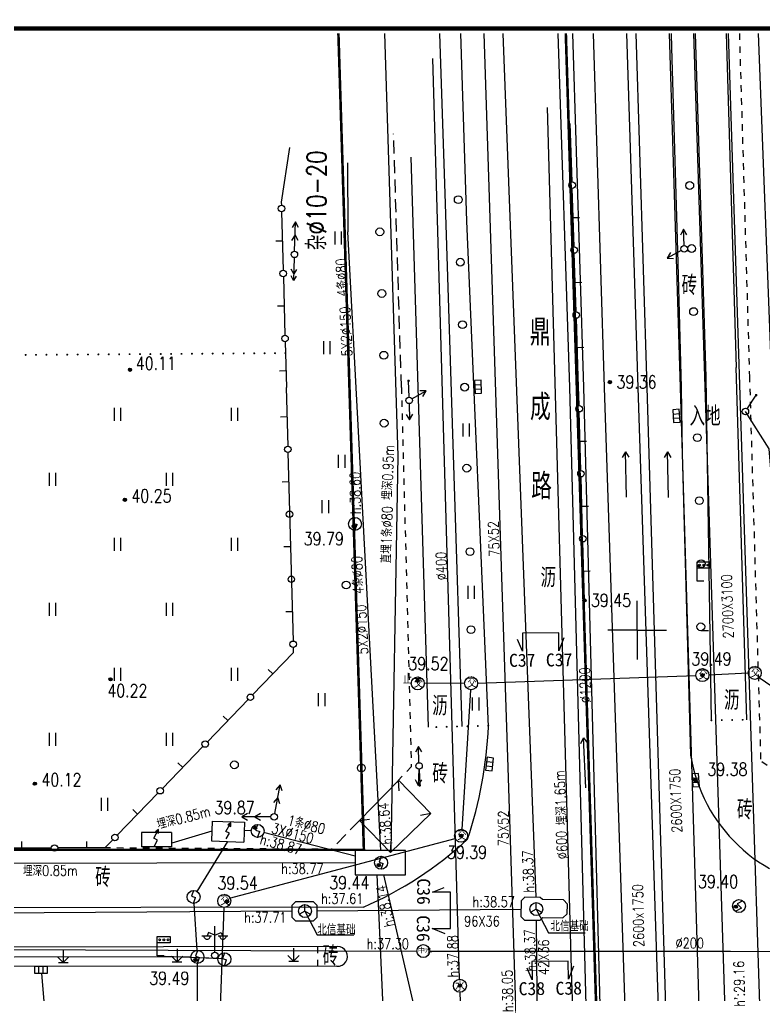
# Model space of a CAD drawing. Header units: inches. Extents: x 505347 to 508499, y 312634 to 313316.
# Drawn here: x 506091.3 to 506148.7, y 312733.1 to 312808.1 of the extents above; entities that cross this region are included whole.
import ezdxf
from ezdxf.enums import TextEntityAlignment as Align
from ezdxf.lldxf.tags import DXFTag

# ---------------------------------------------------------------- set-up
doc = ezdxf.new("R2010")
doc.units = ezdxf.units.IN
doc.header["$LTSCALE"] = 0.5
doc.header["$MEASUREMENT"] = 0
for name, pattern in [('$RECOVER_090104195024-5', [0]), ('ACAD_ISO05W100', [33, 24, -3, 0, -3, 0, -3]), ('B1', [3, 2, -1]), ('XX11', [2, 1, -1]), ('XX21', [3, 2, -1])]:
    doc.linetypes.add(name, pattern=pattern)
for name, color, linetype in [('4_RDCAD', 7, 'Continuous'), ('BJ0', 7, 'Continuous'), ('BJ02', 7, 'Continuous'), ('BJ03', 7, 'Continuous'), ('BJ04', 7, 'Continuous'), ('BJ05', 7, 'Continuous'), ('BJ08', 7, 'Continuous'), ('BJ09', 7, 'Continuous'), ('BJ10', 7, 'Continuous'), ('PAPERFRAME', 7, 'Continuous'), ('上水井', 4, 'Continuous'), ('上水注记', 4, 'Continuous'), ('上水管线', 4, 'Continuous'), ('上水高程表', 4, 'Continuous'), ('中水井', 151, 'Continuous'), ('中水注记', 151, 'Continuous'), ('中水管线', 151, 'Continuous'), ('中水高程表', 151, 'Continuous'), ('公安交通井', 163, 'Continuous'), ('公安交通管线', 163, 'Continuous'), ('污水注记', 247, 'Continuous'), ('污水管线', 247, 'Continuous'), ('照明井', 193, 'Continuous'), ('照明管线', 193, 'Continuous'), ('燃气管线', 6, 'Continuous'), ('电信井权属', 7, 'Continuous'), ('电信井（北信基础）', 3, 'Continuous'), ('电信断面图及编号', 3, 'Continuous'), ('电信注记', 3, 'Continuous'), ('电信管线', 3, 'Continuous'), ('电信高程表', 3, 'Continuous'), ('电力井', 1, 'Continuous'), ('电力注记', 1, 'Continuous'), ('电力管线', 1, 'Continuous'), ('电力高程表', 1, 'Continuous'), ('道路红线', 1, 'Continuous'), ('雨水注记', 34, 'Continuous'), ('雨水管线', 34, 'Continuous'), ('雨蓖子', 34, 'Continuous')]:
    doc.layers.add(name, color=color, linetype=linetype)
doc.styles.add('HZ', font='simplex.shx', dxfattribs={"bigfont": 'hztxt'})
doc.styles.get("Standard").update_dxf_attribs({"font": 'txt.shx', "bigfont": 'hztxt.shx'})
doc.styles.add('STYLE1', font='')
doc.styles.add('标题文字', font='', dxfattribs={"width": 0.68})
doc.styles.add('粗等线', font='simhei.ttf')
doc.styles.add('细等线', font='txt.shx', dxfattribs={"bigfont": 'ht.shx'})
doc.styles.get('STYLE1').set_extended_font_data('SimSun')
doc.styles.get('标题文字').set_extended_font_data('SimSun')
tags = doc.linetypes.add('DL', pattern='A,15,-4.925,[130,ltypeshp.shx,S=0.5,R=330,X=-0.15,Y=0.433],0,[130,ltypeshp.shx,S=0.4,R=90,X=0,Y=0],-0.15,[130,ltypeshp.shx,S=0.5,R=150,X=0,Y=-0.433],-4.925,15', length=40).pattern_tags.tags
tags[32:33] = [DXFTag(74, 4), DXFTag(75, 0), DXFTag(340, '0'), DXFTag(46, 1.0), DXFTag(50, 0.0), DXFTag(44, 0.0), DXFTag(45, 0.0)]
tags[30:31] = [DXFTag(74, 4), DXFTag(75, 0), DXFTag(340, '0'), DXFTag(46, 1.0), DXFTag(50, 0.0), DXFTag(44, 0.0), DXFTag(45, 0.0)]
tags[4:5] = [DXFTag(74, 4), DXFTag(75, 0), DXFTag(340, '0'), DXFTag(46, 1.0), DXFTag(50, 0.0), DXFTag(44, 0.0), DXFTag(45, 0.0)]
tags = doc.linetypes.add('DX', pattern='A,15,-5,[130,ltypeshp.shx,S=1,R=330,X=0,Y=0],-5,15', length=40).pattern_tags.tags
tags[16:17] = [DXFTag(74, 4), DXFTag(75, 0), DXFTag(340, '0'), DXFTag(46, 1.0), DXFTag(50, 0.0), DXFTag(44, 0.0), DXFTag(45, 0.0)]
tags[14:15] = [DXFTag(74, 4), DXFTag(75, 0), DXFTag(340, '0'), DXFTag(46, 1.0), DXFTag(50, 0.0), DXFTag(44, 0.0), DXFTag(45, 0.0)]
tags[4:5] = [DXFTag(74, 4), DXFTag(75, 0), DXFTag(340, '0'), DXFTag(46, 1.0), DXFTag(50, 0.0), DXFTag(44, 0.0), DXFTag(45, 0.0)]
tags = doc.linetypes.add('SS', pattern='A,15,-1.9,[130,ltypeshp.shx,S=1,R=330,X=0,Y=0],-1.2,[130,ltypeshp.shx,S=1,R=330,X=0,Y=0],-1.9,15', length=35).pattern_tags.tags
tags[24:25] = [DXFTag(74, 4), DXFTag(75, 0), DXFTag(340, '0'), DXFTag(46, 1.0), DXFTag(50, 0.0), DXFTag(44, 0.0), DXFTag(45, 0.0)]
tags[22:23] = [DXFTag(74, 4), DXFTag(75, 0), DXFTag(340, '0'), DXFTag(46, 1.0), DXFTag(50, 0.0), DXFTag(44, 0.0), DXFTag(45, 0.0)]
tags[4:5] = [DXFTag(74, 4), DXFTag(75, 0), DXFTag(340, '0'), DXFTag(46, 1.0), DXFTag(50, 0.0), DXFTag(44, 0.0), DXFTag(45, 0.0)]
tags = doc.linetypes.add('TRQZ', pattern='A,15,[130,ltypeshp.shx,S=0.6,R=0,X=0,Y=0],-2.5,[133,ltypeshp.shx,S=0.05,R=0,X=0,Y=0],-2.5,[130,ltypeshp.shx,S=0.6,R=0,X=0,Y=0],15', length=35).pattern_tags.tags
tags[28:29] = [DXFTag(74, 4), DXFTag(75, 0), DXFTag(340, '0'), DXFTag(46, 1.0), DXFTag(50, 0.0), DXFTag(44, 0.0), DXFTag(45, 0.0)]

# ---------------------------------------------------------------- blocks, each defined once
blk = doc.blocks.new('B5461')
for q in [(-0.866025, -0.5), (0, 1), (0.866025, -0.5)]:
    blk.add_line((0, 0), q)
blk.add_circle((0, 0), 1)
blk = doc.blocks.new('B547')
at = {"linetype": 'Continuous'}
for p, q in [((0, 1), (-0.31427, 0.111111)), ((-0.31427, 0.111111), (0.31427, -0.111111)), ((0, -1), (0.31427, -0.111111))]:
    blk.add_line(p, q, dxfattribs=at)
blk.add_circle((0, 0), 1)
blk = doc.blocks.new('B552')
for p, q in [((0.984668, 0.518566), (-1.015332, 0.518566)), ((-1.015332, 0.518566), (-1.015332, -0.481434)), ((0.984668, -0.481434), (0.984668, 0.518566)), ((-1.015332, -0.481434), (0.984668, -0.481434))]:
    blk.add_line(p, q)
at = {"linetype": 'Continuous'}
for p, q in [((-0.348666, -0.481434), (-0.348666, 0.518566)), ((0.318001, -0.481434), (0.318001, 0.518566))]:
    blk.add_line(p, q, dxfattribs=at)
blk = doc.blocks.new('B941')
for p, q in [((-0.5, 0), (-0.5, 2)), ((0.5, 0), (0.5, 2))]:
    blk.add_line(p, q)
blk = doc.blocks.new('BC028')
for p, q in [((-0.99, 3.5), (-1.19, 3)), ((0, 3.1), (-0.99, 3.5)), ((0, 0.5), (0, 4.5)), ((0, 3.1), (1, 3.5)), ((1, 3.5), (1.2, 3)), ((-1.98, 3), (-0.49, 3)), ((0.5, 3), (2, 3))]:
    blk.add_line(p, q)
blk.add_circle((0, 0), 0.5)
for centre in [(-1.19, 3), (1.25, 3)]:
    blk.add_arc(centre, 0.5, 179, 0)
blk = doc.blocks.new('B8211')
blk.add_hatch(color=256).paths.add_polyline_path([(0.25, 0, 1), (-0.25, 0, 1)])
blk.add_circle((0, 0), 0.25)
blk = doc.blocks.new('B8003')
at = {"color": 0}
for p, q in [((0, 3), (2, 3)), ((0, 0), (0, 3)), ((2, 2), (0, 2)), ((2, 3), (2, 2)), ((1, 0), (0, 0))]:
    blk.add_line(p, q, dxfattribs=at)
for centre in [(0.36, 2.49), (1.02, 2.49), (1.65, 2.49)]:
    blk.add_circle(centre, 0.135)
blk = doc.blocks.new('gc121')
for p, q in [((-0.5, -1), (-0.5, 1)), ((0.5, -1), (0.5, 1))]:
    blk.add_line(p, q)
blk = doc.blocks.new('JT')
at = {"layer": '公安交通井'}
blk.add_circle((0, 0), 0.5, dxfattribs=at)
at = {"layer": '公安交通井', "width": 0.8}
blk.add_text('交', height=0.8, dxfattribs=at).set_placement((-0.304, -0.335, -50.185))
blk = doc.blocks.new('B549')
blk.add_circle((0, 0), 1)
blk = doc.blocks.new('B5502')
blk.add_circle((0, 0), 1)
at = {"style": '细等线'}
blk.add_text('水', height=1.5, dxfattribs=at).set_placement((-0.74, -0.79))
blk = doc.blocks.new('519')
for p, q in [((0.58, 0.82), (-0.28, 0.32)), ((-0.28, 0.32), (0.36, -0.34)), ((0.84, 0.47), (0.84, 0.47)), ((0.36, -0.34), (-0.58, -0.82))]:
    blk.add_line(p, q)
blk.add_circle((0, 0), 1)
blk = doc.blocks.new('111111')
at = {"const_width": 0.35}
blk.add_lwpolyline([(518343.576, 303648.561), (518748.576, 303648.561), (518748.576, 303505.111), (518343.576, 303505.111)], close=True, dxfattribs=at)
blk = doc.blocks.new('RDCADTITLE')
at = {"color": 0, "ltscale": 10}
blk.add_lwpolyline([(-180, 30, 0, 0, 0), (0, 30, 0.5, 180, 0)], format="xyseb", dxfattribs=at)
at = {"style": 'STYLE1', "width": 0.75}
for tag, p in [('A1', (-145, 26.25)), ('B1', (-100, 26.25)), ('A3', (-145, 18.75)), ('B2', (-100, 18.75)), ('A4', (-145, 11.25)), ('B3', (-100, 11.25)), ('A4', (-145, 3.75)), ('B4', (-100, 3.75))]:
    blk.add_attdef(tag, text='', height=2.8, dxfattribs=at).set_placement(p, align=Align.MIDDLE_CENTER)
at = {"layer": '4_RDCAD', "style": '标题文字', "width": 0.65}
for tag, height, p in [('C2', 3.4, (-45, 17.95)), ('C3', 3.4, (-45, 11.75)), ('ZTSJ4-09-系统立项编码-流水号+设计阶段-专业代码-图号', 2.8, (-37.62, 3.75))]:
    blk.add_attdef(tag, text='', height=height, dxfattribs=at).set_placement(p, align=Align.MIDDLE_CENTER)

msp = doc.modelspace()

# ---------------------------------------------------------------- hatches: boundary and pattern name
at = {"layer": 'BJ05', "linetype": 'DL'}
h = msp.add_hatch(color=256, dxfattribs=at)
h.paths.add_polyline_path([(506107.341, 312746.186), (506107.452, 312746.125), (506107.58, 312746.347)])
h.paths.add_polyline_path([(506107.452, 312746.125), (506107.569, 312746.062), (506107.58, 312746.347)])
for points in [[(506107.58, 312746.347), (506107.452, 312746.125), (506107.569, 312746.062)], [(506101.993, 312745.836), (506101.877, 312745.607), (506101.997, 312745.551)]]:
    msp.add_hatch(color=256, dxfattribs=at).paths.add_polyline_path(points)
h = msp.add_hatch(color=256, dxfattribs=at)
h.paths.add_polyline_path([(506101.763, 312745.662), (506101.877, 312745.607), (506101.993, 312745.836)])
h.paths.add_polyline_path([(506101.877, 312745.607), (506101.997, 312745.551), (506101.993, 312745.836)])

# ---------------------------------------------------------------- linework, layer by layer
at = {"color": 1, "const_width": 0.2, "elevation": 82.3}
msp.add_lwpolyline([(505870.783, 312744.265), (506117.818, 312744.265), (506115.855, 312807.079)], dxfattribs=at)
at = {"layer": 'BJ0'}
for q in [(506138.861, 312763.409, 82.3), (506136.611, 312761.159, 82.3), (506138.861, 312758.909, 82.3), (506141.111, 312761.159, 82.3)]:
    msp.add_line((506138.861, 312761.159, 82.3), q, dxfattribs=at)
at = {"layer": 'BJ02', "linetype": 'Continuous', "elevation": 82.3}
for points in [[(506133.843, 312795.655), (506133.7, 312800.152)], [(506112.095, 312798.302), (506111.459, 312794.085), (506111.465, 312793.85)], [(506134.003, 312790.657), (506133.859, 312795.155)], [(506111.479, 312793.35), (506111.601, 312788.852)], [(506133.931, 312792.906), (506134.431, 312792.922)], [(506111.54, 312791.101), (506111.04, 312791.088)], [(506134.162, 312785.66), (506134.019, 312790.157)], [(506111.615, 312788.352), (506111.737, 312783.854)], [(506134.091, 312787.909), (506134.59, 312787.925)], [(506111.676, 312786.103), (506111.176, 312786.089)], [(506134.322, 312780.662), (506134.178, 312785.16)], [(506111.751, 312783.354), (506111.847, 312779.824)], [(506134.25, 312782.911), (506134.75, 312782.927)], [(506111.812, 312781.105), (506111.312, 312781.091)], [(506134.383, 312778.448), (506134.322, 312780.662)], [(506111.831, 312779.824), (506111.953, 312775.326)], [(506134.523, 312773.45), (506134.397, 312777.949)], [(506111.892, 312777.575), (506111.392, 312777.561)], [(506134.46, 312775.7), (506134.96, 312775.713)], [(506111.967, 312774.826), (506112.36, 312760.331)], [(506112.028, 312772.577), (506111.528, 312772.563)], [(506134.662, 312768.452), (506134.536, 312772.951)], [(506134.599, 312770.701), (506135.099, 312770.715)], [(506112.163, 312767.579), (506111.663, 312767.565)], [(506134.801, 312763.454), (506134.676, 312767.953)], [(506134.738, 312765.703), (506135.238, 312765.717)], [(506112.299, 312762.58), (506111.799, 312762.567)], [(506112.373, 312759.831), (506112.384, 312759.42)]]:
    msp.add_lwpolyline(points, dxfattribs=at)
at = {"layer": 'BJ02'}
for points, elevation in [([(506112.378, 312759.416), (506109.25, 312756.181)], 82.3), ([(506110.814, 312757.799), (506110.454, 312758.146)], 82.3), ([(506108.903, 312755.821), (506105.775, 312752.586)], 82.3), ([(506107.339, 312754.204), (506106.979, 312754.551)], 82.3), ([(506105.428, 312752.226), (506102.3, 312748.991)], 82.3), ([(506103.864, 312750.609), (506103.504, 312750.956)], 82.3), ([(506120.493, 312749.594), (506117.469, 312746.53)], 181.868), ([(506120.464, 312749.609), (506120.511, 312748.811)], 82.3), ([(506122.962, 312747.05), (506120.471, 312749.617)], 181.868), ([(506101.953, 312748.631), (506098.825, 312745.396)], 82.3), ([(506100.389, 312747.013), (506100.029, 312747.361)], 82.3), ([(506122.962, 312747.05), (506119.874, 312744.053)], 181.789), ([(506122.962, 312747.05), (506122.175, 312746.903)], 181.789), ([(506117.469, 312746.53), (506118.262, 312746.635)], 181.789), ([(506119.874, 312744.053), (506117.469, 312746.53)], 181.789), ([(506091.492, 312744.402), (506091.491, 312744.902)], 82.3), ([(506098.478, 312745.036), (506097.875, 312744.413), (506094.242, 312744.407)], 82.3), ([(506096.492, 312744.411), (506096.491, 312744.911)], 82.3), ([(506119.874, 312744.053), (506119.923, 312744.851)], 181.789), ([(506093.742, 312744.406), (506089.242, 312744.398)], 82.3)]:
    msp.add_lwpolyline(points, dxfattribs=dict(at, elevation=elevation))
at = {"layer": 'BJ02', "linetype": 'Continuous'}
for centre in [(506133.851, 312795.405, 82.3), (506111.472, 312793.6, 82.3), (506134.011, 312790.407, 82.3), (506111.608, 312788.602, 82.3), (506134.17, 312785.41, 82.3), (506111.744, 312783.604, 82.3), (506134.39, 312778.199, 82.3), (506111.96, 312775.076, 82.3), (506134.53, 312773.2, 82.3), (506112.095, 312770.078, 82.3), (506134.669, 312768.202, 82.3), (506112.231, 312765.079, 82.3), (506112.366, 312760.081, 82.3)]:
    msp.add_circle(centre, 0.25, dxfattribs=at)
at = {"layer": 'BJ02'}
for centre in [(506109.076, 312756.001, 82.3), (506105.601, 312752.406, 82.3), (506102.126, 312748.811, 82.3), (506098.651, 312745.216, 82.3), (506093.992, 312744.406, 82.3)]:
    msp.add_circle(centre, 0.25, dxfattribs=at)
at = {"layer": 'BJ04', "linetype": 'Continuous', "flags": 128}
for points, elevation in [([(506123.648, 312807.079), (506124.068, 312793.966)], 121.678), ([(506125.755, 312792.632), (506125.29, 312807.079)], 82.3), ([(506141.478, 312807.079), (506141.511, 312805.968), (506141.97, 312790.36), (506142.251, 312779.824)], 82.3), ([(506144.16, 312780.639), (506143.343, 312807.079)], 82.3), ([(506121.429, 312797.548), (506122.763, 312753.695)], 82.3), ([(506124.069, 312793.966), (506125.357, 312753.762)], 82.3), ([(506146.455, 312781.366), (506147.269, 312754.273)], 82.3), ([(506144.576, 312754.224), (506144.576, 312754.224), (506144.16, 312780.639)], 82.3), ([(506142.251, 312779.808), (506142.329, 312774.79), (506142.975, 312751.54)], 82.3), ([(506142.975, 312751.54), (506143.065, 312751.048), (506143.175, 312750.561), (506143.305, 312750.078), (506143.454, 312749.601), (506143.623, 312749.13), (506143.811, 312748.667), (506144.017, 312748.211), (506144.242, 312747.765), (506144.485, 312747.328), (506144.745, 312746.901), (506145.023, 312746.485), (506145.317, 312746.081), (506145.628, 312745.689), (506145.954, 312745.311), (506146.296, 312744.945), (506146.652, 312744.594), (506147.022, 312744.258), (506147.405, 312743.938), (506147.802, 312743.633), (506148.21, 312743.344), (506148.63, 312743.073), (506149.06, 312742.818)], 82.3)]:
    msp.add_lwpolyline(points, dxfattribs=dict(at, elevation=elevation))
at = {"layer": 'BJ04', "linetype": 'Continuous'}
for points, elevation in [([(506145.708, 312807.079), (506146.486, 312781.376)], 82.3), ([(506117.787, 312739.866), (506049.216, 312739.742), (506033.039, 312740.762), (505982.856, 312740.597)], 121.668), ([(506115.775, 312736.818), (506048.737, 312736.703), (506033.327, 312737.738), (506004.912, 312737.703)], 121.691)]:
    msp.add_lwpolyline(points, dxfattribs=dict(at, elevation=elevation))
at = {"layer": 'BJ04', "linetype": 'XX11'}
for points, elevation in [([(506146.728, 312807.079), (506147.508, 312780.619)], 82.3), ([(506120.711, 312779.839), (506121.466, 312750.64), (506120.464, 312749.609)], 82.3), ([(506115.303, 312744.301), (506097.875, 312744.413)], 121.768), ([(506114.255, 312736.815), (506114.256, 312735.303)], 181.889)]:
    msp.add_lwpolyline(points, dxfattribs=dict(at, elevation=elevation))
at = {"layer": 'BJ04', "linetype": 'B1', "elevation": 82.3, "flags": 128}
msp.add_lwpolyline([(506120.711, 312779.839), (506120.107, 312799.342)], dxfattribs=at)
at = {"layer": 'BJ04', "linetype": 'Continuous', "elevation": 121.668, "flags": 128}
for points in [[(506125.8, 312745.082, 0.070774), (506127.402, 312753.763), (506125.755, 312792.632)], [(506117.787, 312739.866, 0.08426), (506125.8, 312745.082, 0.072867)]]:
    msp.add_lwpolyline(points, format="xyb", dxfattribs=at)
at = {"layer": 'BJ04', "linetype": 'Continuous', "const_width": 0.075, "elevation": 82.3}
for points in [[(506091.738, 312782.342, 1), (506091.813, 312782.342, 1)], [(506092.538, 312782.347, 1), (506092.613, 312782.348, 1)], [(506093.338, 312782.353, 1), (506093.413, 312782.353, 1)], [(506094.138, 312782.358, 1), (506094.213, 312782.358, 1)], [(506094.938, 312782.363, 1), (506095.013, 312782.364, 1)], [(506095.738, 312782.369, 1), (506095.813, 312782.369, 1)], [(506096.538, 312782.374, 1), (506096.613, 312782.375, 1)], [(506097.338, 312782.38, 1), (506097.413, 312782.38, 1)], [(506098.138, 312782.385, 1), (506098.213, 312782.385, 1)], [(506098.938, 312782.39, 1), (506099.013, 312782.391, 1)], [(506099.738, 312782.396, 1), (506099.813, 312782.396, 1)], [(506100.538, 312782.401, 1), (506100.613, 312782.402, 1)], [(506101.338, 312782.407, 1), (506101.413, 312782.407, 1)], [(506102.138, 312782.412, 1), (506102.213, 312782.412, 1)], [(506102.938, 312782.417, 1), (506103.013, 312782.418, 1)], [(506103.738, 312782.423, 1), (506103.813, 312782.423, 1)], [(506104.538, 312782.428, 1), (506104.613, 312782.429, 1)], [(506105.338, 312782.434, 1), (506105.413, 312782.434, 1)], [(506106.137, 312782.439, 1), (506106.212, 312782.439, 1)], [(506106.937, 312782.444, 1), (506107.012, 312782.445, 1)], [(506107.737, 312782.45, 1), (506107.812, 312782.45, 1)], [(506108.537, 312782.455, 1), (506108.612, 312782.456, 1)], [(506109.337, 312782.461, 1), (506109.412, 312782.461, 1)], [(506110.137, 312782.466, 1), (506110.212, 312782.467, 1)], [(506110.937, 312782.471, 1), (506111.012, 312782.472, 1)], [(506111.737, 312782.477, 1), (506111.812, 312782.477, 1)], [(506123.356, 312753.71, 1), (506123.431, 312753.712, 1)], [(506124.155, 312753.73, 1), (506124.23, 312753.732, 1)], [(506124.955, 312753.751, 1), (506125.03, 312753.753, 1)], [(506125.755, 312753.772, 1), (506125.83, 312753.774, 1)], [(506126.555, 312753.792, 1), (506126.63, 312753.794, 1)], [(506127.354, 312753.813, 1), (506127.429, 312753.815, 1)], [(506144.613, 312754.231, 1), (506144.538, 312754.23, 1)], [(506145.413, 312754.244, 1), (506145.338, 312754.243, 1)], [(506146.213, 312754.257, 1), (506146.138, 312754.255, 1)], [(506147.013, 312754.269, 1), (506146.938, 312754.268, 1)]]:
    msp.add_lwpolyline(points, format="xyb", close=True, dxfattribs=at)
at = {"layer": 'BJ04', "linetype": 'XX11', "elevation": 82.3, "flags": 128}
for points in [[(506147.505, 312780.74), (506148.369, 312751.103)], [(506171.891, 312744.169), (506158.34, 312744.315), (506148.369, 312751.103)]]:
    msp.add_lwpolyline(points, dxfattribs=at)
at = {"layer": 'BJ04', "linetype": 'XX21', "elevation": 82.3}
msp.add_lwpolyline([(506117.469, 312746.53), (506115.303, 312744.301)], dxfattribs=at)
at = {"layer": 'BJ04', "linetype": 'Continuous', "elevation": 121.631}
for points in [[(506115.746, 312735.303), (505993.877, 312735.234, -0.21441), (505987.941, 312737.681)], [(506115.746, 312735.303, 1.039214), (506115.775, 312736.818)]]:
    msp.add_lwpolyline(points, format="xyb", dxfattribs=at)
at = {"layer": 'BJ05', "linetype": 'DL'}
for p, q in [((506107.198, 312745.685, 122.092), (506107.58, 312746.347, 122.092)), ((506107.58, 312746.347, 122.092), (506107.341, 312746.186, 122.092)), ((506107.569, 312746.062, 122.092), (506107.58, 312746.347, 122.092)), ((506101.647, 312745.153, 121.843), (506101.993, 312745.836, 121.843)), ((506101.993, 312745.836, 121.843), (506101.763, 312745.662, 121.843)), ((506101.763, 312745.662, 121.843), (506101.997, 312745.551, 121.843)), ((506101.997, 312745.551, 121.843), (506101.993, 312745.836, 121.843)), ((506107.457, 312745.535, 122.092), (506107.198, 312745.685, 122.092)), ((506107.207, 312745.101, 122.092), (506107.457, 312745.535, 122.092)), ((506107.341, 312746.186, 122.092), (506107.569, 312746.062, 122.092)), ((506101.915, 312745.018, 121.843), (506101.647, 312745.153, 121.843)), ((506101.689, 312744.572, 121.843), (506101.915, 312745.018, 121.843))]:
    msp.add_line(p, q, dxfattribs=at)
at = {"layer": 'BJ05', "linetype": 'Continuous', "elevation": 82.3}
for points in [[(506112.791, 312792.132), (506112.556, 312792.574), (506112.291, 312792.15)], [(506112.477, 312790.325), (506112.556, 312792.574)], [(506112.755, 312791.133), (506112.521, 312791.574), (506112.256, 312791.15)], [(506142.692, 312791.578), (506142.427, 312792.002), (506142.192, 312791.561)], [(506142.469, 312790.753), (506142.427, 312792.002)], [(506142.259, 312790.383), (506141.164, 312789.78)], [(506141.423, 312790.208), (506141.164, 312789.78), (506141.664, 312789.77)], [(506121.292, 312779.092), (506121.257, 312780.342)], [(506121.518, 312778.963), (506122.613, 312779.566)], [(506122.354, 312779.138), (506122.613, 312779.566), (506122.113, 312779.576)], [(506121.306, 312778.592), (506121.34, 312777.343)], [(506147.329, 312778.199), (506148.019, 312779.241)], [(506121.078, 312777.769), (506121.34, 312777.343), (506121.578, 312777.782)], [(506122.286, 312751.793), (506122.024, 312752.219), (506121.786, 312751.779)], [(506122.058, 312750.969), (506122.024, 312752.219)], [(506122.054, 312750.47), (506122, 312749.221)], [(506122.073, 312750.469), (506122.115, 312749.22)], [(506110.956, 312747.054), (506111.361, 312749.268)], [(506111.529, 312748.797), (506111.361, 312749.268), (506111.037, 312748.887)], [(506121.769, 312749.664), (506122, 312749.221), (506122.268, 312749.642)], [(506111.349, 312747.813), (506111.181, 312748.284), (506110.857, 312747.903)], [(506108.844, 312747.06), (506108.411, 312746.811), (506108.844, 312746.56)], [(506109.844, 312747.059), (506109.411, 312746.81), (506109.844, 312746.559)], [(506110.661, 312746.809), (506108.411, 312746.811)]]:
    msp.add_lwpolyline(points, dxfattribs=at)
at = {"layer": 'BJ05', "linetype": 'Continuous', "elevation": 82.3, "flags": 128}
for points in [[(506112.458, 312789.825), (506112.393, 312788.073)], [(506112.606, 312788.411), (506112.393, 312788.073), (506112.206, 312788.426)], [(506112.624, 312788.914), (506112.412, 312788.576), (506112.225, 312788.929)]]:
    msp.add_lwpolyline(points, dxfattribs=at)
at = {"layer": 'BJ05', "linetype": 'Continuous', "const_width": 0.1, "elevation": 82.3}
for points in [[(506121.207, 312780.342, 1), (506121.307, 312780.342, 1)], [(506147.978, 312779.27, 1), (506148.06, 312779.212, 1)], [(506122.165, 312749.22, 1), (506122.065, 312749.22, 1)]]:
    msp.add_lwpolyline(points, format="xyb", close=True, dxfattribs=at)
at = {"layer": 'BJ05', "linetype": 'DL'}
for points, elevation in [([(506106.141, 312746.467), (506106.089, 312744.948)], 122.092), ([(506106.141, 312746.467), (506108.626, 312746.381)], 122.092), ([(506108.626, 312746.381), (506108.574, 312744.862)], 122.092), ([(506100.694, 312745.604), (506100.69, 312744.497)], 121.843), ([(506101.554, 312745.601), (506100.694, 312745.604)], 121.843), ([(506103.015, 312745.595), (506101.554, 312745.601)], 121.843), ([(506103.015, 312745.595), (506103.011, 312744.489)], 121.843), ([(506106.089, 312744.948), (506108.574, 312744.862)], 122.092), ([(506103.011, 312744.489), (506100.69, 312744.497)], 121.843)]:
    msp.add_lwpolyline(points, dxfattribs=dict(at, elevation=elevation))
at = {"layer": 'BJ05', "linetype": 'Continuous'}
for centre in [(506142.478, 312790.503, 82.3), (506112.468, 312790.075, 82.3), (506121.299, 312778.842, 82.3), (506147.191, 312777.99, 82.3), (506122.065, 312750.719, 82.3), (506110.911, 312746.808, 82.3)]:
    msp.add_circle(centre, 0.25, dxfattribs=at)
at = {"layer": 'BJ09'}
for p, q in [((506094.669, 312736.607, 82.3), (506094.669, 312735.607, 82.3)), ((506103.432, 312736.65, 82.3), (506103.432, 312735.65, 82.3)), ((506112.401, 312736.7, 82.3), (506112.401, 312735.7, 82.3)), ((506094.669, 312735.607, 82.3), (506094.234, 312736.042, 82.3)), ((506095.104, 312736.042, 82.3), (506094.669, 312735.607, 82.3)), ((506103.432, 312735.65, 82.3), (506102.997, 312736.085, 82.3)), ((506103.867, 312736.085, 82.3), (506103.432, 312735.65, 82.3)), ((506112.401, 312735.7, 82.3), (506111.966, 312736.135, 82.3)), ((506112.836, 312736.135, 82.3), (506112.401, 312735.7, 82.3)), ((506094.294, 312735.607, 82.3), (506095.044, 312735.607, 82.3)), ((506103.057, 312735.65, 82.3), (506103.807, 312735.65, 82.3)), ((506112.026, 312735.7, 82.3), (506112.776, 312735.7, 82.3))]:
    msp.add_line(p, q, dxfattribs=at)
at = {"layer": 'BJ09', "linetype": 'Continuous', "elevation": 82.3, "flags": 128}
msp.add_lwpolyline([(506143.75, 312761.129), (506144.35, 312761.129)], dxfattribs=at)
at = {"layer": 'BJ09', "linetype": 'Continuous'}
for centre in [(506142.907, 312795.374, 82.3), (506125.083, 312794.279, 82.3), (506119.045, 312791.81, 82.3), (506143.054, 312790.524, 82.3), (506125.246, 312789.472, 82.3), (506119.2, 312787.062, 82.3), (506143.201, 312785.674, 82.3), (506125.409, 312784.666, 82.3), (506119.354, 312782.314, 82.3), (506125.572, 312779.859, 82.3), (506119.374, 312777.085, 82.3), (506143.494, 312775.974, 82.3), (506125.742, 312773.628, 82.3), (506143.641, 312771.124, 82.3), (506125.988, 312767.205, 82.3), (506143.788, 312766.274, 82.3), (506116.451, 312764.634, 82.3), (506126.059, 312761.198, 82.3), (506143.756, 312761.424, 82.3), (506107.849, 312750.805, 82.3), (506117.625, 312750.557, 82.3)]:
    msp.add_circle(centre, 0.3, dxfattribs=at)
at = {"layer": '上水管线', "linetype": 'SS', "ltscale": 0.6, "elevation": 82.3}
for points in [[(506125.191, 312734.31), (506123.117, 312805.142)], [(506126.019, 312700.757), (506125.691, 312710.068), (506125.66, 312711.508), (506125.621, 312713.349), (506125.65, 312717.008), (506125.54, 312721.718), (506125.516, 312722.858), (506125.46, 312725.559), (506125.321, 312730.729), (506125.287, 312731.729), (506125.261, 312732.559), (506125.228, 312733.318)]]:
    msp.add_lwpolyline(points, dxfattribs=at)
at = {"layer": '中水管线', "linetype": 'SS', "elevation": 82.3}
msp.add_lwpolyline([(506131.922, 312801.374), (506133.81, 312734.183)], dxfattribs=at)
at = {"layer": '中水管线', "linetype": 'SS', "ltscale": 0.6}
for points, elevation in [([(506083.6, 312736.612), (506121.88, 312736.481)], 122.209), ([(506122.896, 312736.48), (506136.396, 312736.466)], 122.209), ([(506136.396, 312736.466), (506142.769, 312736.46)], 122.209), ([(506142.769, 312736.46), (506146.038, 312736.457)], 122.209), ([(506146.038, 312736.457), (506152.864, 312736.45)], 122.209), ([(506133.81, 312734.183), (506133.868, 312732.143)], 82.3)]:
    msp.add_lwpolyline(points, dxfattribs=dict(at, elevation=elevation))
at = {"layer": '公安交通管线'}
for points, elevation in [([(506126.573, 312757.094), (506143.381, 312757.686)], 121.83), ([(506144.38, 312757.73), (506147.407, 312757.894)], 121.83), ([(506148.261, 312757.523), (506169.332, 312743.149)], 121.83), ([(506125.574, 312757.076), (506122.461, 312757.074)], 121.83), ([(506125.376, 312745.84), (506126.043, 312756.577)], 121.83), ([(506107.459, 312740.537), (506124.841, 312745.147)], 121.83), ([(506107.038, 312739.81), (506106.069, 312713.6)], 82.3), ([(506101.911, 312736.099), (506106.894, 312735.905)], 82.3)]:
    msp.add_lwpolyline(points, dxfattribs=dict(at, elevation=elevation))
at = {"layer": '污水管线'}
for p, q in [((506133.644, 312779.824, 82.3), (506135.151, 312722.979, 82.3)), ((506136.25, 312723.018, 82.3), (506134.744, 312779.824, 82.3)), ((506134.904, 312749.04, 82.3), (506134.736, 312752.894, 82.3))]:
    msp.add_line(p, q, dxfattribs=at)
at = {"layer": '污水管线', "elevation": 82.3}
for points in [[(506132.752, 312807.079), (506133.644, 312779.824)], [(506134.744, 312779.824), (506133.906, 312807.079)], [(506134.524, 312752.441), (506134.736, 312752.894), (506135.022, 312752.484)]]:
    msp.add_lwpolyline(points, dxfattribs=at)
at = {"layer": '照明管线'}
for points, elevation in [([(506104.971, 312741.069), (506107.331, 312744.905)], 82.3), ([(506104.971, 312736.536), (506104.74, 312740.127)], 82.3), ([(506104.493, 312736.027), (506077.289, 312735.973)], 82.3), ([(506105.507, 312735.984), (506106.574, 312735.893)], 121.79), ([(506106.606, 312736.039), (506106.571, 312736.053)], 121.77), ([(506104.967, 312713.482), (506105.003, 312735.527)], 82.3)]:
    msp.add_lwpolyline(points, dxfattribs=dict(at, elevation=elevation))
at = {"layer": '燃气管线', "linetype": 'TRQZ', "ltscale": 0.5, "elevation": 82.3}
msp.add_lwpolyline([(506149.243, 312779.789), (506148.193, 312807.079)], dxfattribs=at)
at = {"layer": '电信井权属', "flags": 128}
for points, elevation in [([(506113.282, 312739.555), (506114.229, 312737.735), (506117.042, 312737.735)], 121.748), ([(506131.094, 312739.708), (506132.041, 312737.888), (506134.854, 312737.888)], 121.75)]:
    msp.add_lwpolyline(points, dxfattribs=dict(at, elevation=elevation))
at = {"layer": '电信断面图及编号'}
for points, elevation in [([(506133.216, 312760.58), (506132.835, 312759.573), (506132.817, 312760.967), (506130.019, 312760.928), (506130.037, 312759.538), (506129.649, 312760.434)], 82.3), ([(506124.082, 312737.811), (506123.083, 312738.212), (506124.477, 312738.202), (506124.494, 312741.001), (506123.103, 312741.01), (506124.007, 312741.38)], 42.89), ([(506133.956, 312735.318), (506133.575, 312734.311), (506133.557, 312735.705), (506130.759, 312735.666), (506130.777, 312734.276), (506130.389, 312735.172)], 82.3)]:
    msp.add_lwpolyline(points, dxfattribs=dict(at, elevation=elevation))
at = {"layer": '电信管线', "linetype": 'DX'}
for p, q in [((506128.414, 312766.071, 82.3), (506127.066, 312807.079, 82.3)), ((506128.922, 312750.593, 82.3), (506128.415, 312766.027, 82.3)), ((506129.55, 312731.479, 82.3), (506128.922, 312750.593, 82.3))]:
    msp.add_line(p, q, dxfattribs=at)
for points, elevation in [([(506131.086, 312740.614), (506128.535, 312807.079)], 82.3), ([(506150.479, 312757.501), (506149.026, 312775.118), (506147.191, 312777.99)], 82.3), ([(506101.101, 312739.468), (506089.22, 312739.383)], 121.75), ([(506104.411, 312739.491), (506101.101, 312739.468)], 121.75), ([(506112.261, 312739.547), (506104.411, 312739.491)], 121.75), ([(506114.227, 312739.563), (506129.908, 312739.698)], 121.75), ([(506131.25, 312721.636), (506131.101, 312738.849)], 82.3)]:
    msp.add_lwpolyline(points, dxfattribs=dict(at, elevation=elevation))
for points, elevation in [([(506112.543, 312740.258), (506112.26, 312739.975), (506112.26, 312739.09), (506112.542, 312738.808), (506113.942, 312738.807), (506114.225, 312739.09), (506114.225, 312739.975), (506113.943, 312740.258)], 161.19), ([(506129.899, 312739.148), (506130.178, 312738.861), (506131.378, 312738.845), (506131.593, 312739.054), (506133.143, 312739.034), (506133.466, 312739.348), (506133.489, 312740.088), (506133.176, 312740.411), (506131.576, 312740.432), (506131.401, 312740.61), (506130.201, 312740.626), (506129.915, 312740.347)], 121.75)]:
    msp.add_lwpolyline(points, close=True, dxfattribs=dict(at, elevation=elevation))
at = {"layer": '电力管线', "linetype": 'DL'}
for points, elevation in [([(506119.402, 312807.079), (506120.422, 312774.571), (506119.893, 312744.202)], 82.3), ([(506116.561, 312797.119), (506116.578, 312791.802)], 82.3), ([(506117.375, 312776.944), (506116.578, 312791.802)], 121.74), ([(506119.131, 312744.202), (506117.375, 312776.944)], 121.74), ([(506106.115, 312745.708), (506103.04, 312744.79)], 122.092), ([(506109.146, 312745.736), (506108.605, 312745.755)], 121.74), ([(506117.157, 312743.78), (506110.09, 312745.603)], 121.74), ([(506117.157, 312743.276), (506040.723, 312743.144), (505994.769, 312743.013), (505990.008, 312741.835), (505979.85, 312741.837)], 82.3), ([(506118.823, 312742.35), (506119.019, 312737.914)], 82.3), ([(506122.732, 312727.682), (506119.351, 312742.35)], 121.71), ([(506119.019, 312737.914), (506119.578, 312725.212)], 82.3)]:
    msp.add_lwpolyline(points, dxfattribs=dict(at, elevation=elevation))
at = {"layer": '电力管线', "elevation": 82.3}
for points in [[(506143.183, 312807.079), (506147.462, 312674.333)], [(506150.164, 312674.333), (506145.884, 312807.079)]]:
    msp.add_lwpolyline(points, dxfattribs=at)
at = {"layer": '电力管线', "linetype": 'DL', "elevation": 82.3}
msp.add_lwpolyline([(506117.157, 312742.35), (506121.009, 312742.35), (506121.009, 312744.202), (506117.157, 312744.202)], close=True, dxfattribs=at)
at = {"layer": '道路红线'}
for p in [(506115.855, 312807.079, 82.3), (505870.783, 312744.265, 82.3)]:
    msp.add_line(p, (506117.818, 312744.265, 82.3), dxfattribs=at)
at = {"layer": '道路红线', "linetype": 'ACAD_ISO05W100', "const_width": 0.2, "elevation": 82.3}
msp.add_lwpolyline([(506133.364, 312807.079), (506135.952, 312724.265)], dxfattribs=at)
at = {"layer": '雨水管线'}
for p, q in [((506136.322, 312779.824, 82.3), (506138.09, 312726.615, 82.3)), ((506140.699, 312726.399, 82.3), (506138.924, 312779.824, 82.3)), ((506139.606, 312779.824, 82.3), (506141.22, 312726.318, 82.3)), ((506143.819, 312726.399, 82.3), (506142.207, 312779.824, 82.3)), ((506137.952, 312774.889, 82.3), (506137.711, 312774.45, 82.3)), ((506138.029, 312771.39, 82.3), (506137.952, 312774.889, 82.3)), ((506137.952, 312774.889, 82.3), (506138.211, 312774.461, 82.3)), ((506141.189, 312774.876, 82.3), (506140.948, 312774.438, 82.3)), ((506141.267, 312771.377, 82.3), (506141.189, 312774.876, 82.3)), ((506141.189, 312774.876, 82.3), (506141.448, 312774.449, 82.3))]:
    msp.add_line(p, q, dxfattribs=at)
at = {"layer": '雨水管线', "elevation": 82.3}
for points in [[(506135.465, 312807.079), (506136.322, 312779.824)], [(506138.924, 312779.824), (506138.066, 312807.079)], [(506138.754, 312807.079), (506139.606, 312779.824)], [(506142.207, 312779.824), (506141.356, 312807.079)], [(506092.985, 312734.786), (506093.723, 312726.078)]]:
    msp.add_lwpolyline(points, dxfattribs=at)

# ---------------------------------------------------------------- block references
msp.add_blockref('111111', (-12497.139, 9158.888, 82.3))
at = {"layer": 'BJ03', "xscale": 0.5, "yscale": 0.5, "zscale": 0.5}
for p in [(506143.48, 312764.925, 181.929), (506101.911, 312736.099, 121.664)]:
    msp.add_blockref('B8003', p, dxfattribs=at)
at = {"layer": 'BJ03', "linetype": 'Continuous', "xscale": 0.5, "yscale": 0.5, "zscale": 0.5}
msp.add_blockref('BC028', (506106.339, 312736.146, 82.3), dxfattribs=at)
at = {"layer": 'BJ08', "xscale": 0.5, "yscale": 0.5, "zscale": 0.5}
for p in [(506099.808, 312781.196, 122.41), (506136.762, 312780.253, 121.658), (506099.418, 312771.196, 122.55), (506117.036, 312769.16, 122.089), (506134.801, 312763.454, 121.754), (506098.31, 312757.385, 122.52), (506143.881, 312757.703, 121.793), (506121.952, 312757.275, 121.822), (506092.49, 312749.353, 122.42), (506143.356, 312749.613, 121.675), (506109.445, 312745.959, 122.17), (506125.3, 312745.346, 121.694), (506118.959, 312743.089, 121.74), (506107.287, 312740.298, 82.3), (506146.452, 312739.892, 161.09), (506104.857, 312735.798, 121.79), (506125.206, 312733.813, 121.7)]:
    msp.add_blockref('B8211', p, dxfattribs=at)
at = {"layer": 'BJ09', "linetype": 'Continuous', "xscale": 0.5, "yscale": 0.5, "zscale": 0.5}
for name, p in [('gc121', (506115.849, 312791.331, 82.3)), ('gc121', (506114.978, 312782.891, 82.3)), ('B941', (506098.861, 312777.278, 82.3)), ('B941', (506107.861, 312777.278, 82.3)), ('gc121', (506125.703, 312776.574, 82.3)), ('gc121', (506116.12, 312774.153, 82.3)), ('B941', (506093.861, 312772.278, 82.3)), ('B941', (506102.861, 312772.278, 82.3)), ('B941', (506114.859, 312770.155, 82.3)), ('B941', (506098.861, 312767.278, 82.3)), ('B941', (506107.861, 312767.278, 82.3)), ('gc121', (506126.089, 312764.074, 82.3)), ('B941', (506093.861, 312762.278, 82.3)), ('B941', (506102.861, 312762.278, 82.3)), ('B941', (506098.861, 312757.278, 82.3)), ('B941', (506107.861, 312757.278, 82.3)), ('B941', (506114.576, 312755.326, 82.3)), ('gc121', (506126.44, 312755.484, 82.3)), ('B941', (506093.861, 312752.278, 82.3)), ('B941', (506102.861, 312752.278, 82.3)), ('B941', (506097.861, 312747.278, 82.3))]:
    msp.add_blockref(name, p, dxfattribs=at)
at = {"layer": 'PAPERFRAME', "ltscale": 0.15873, "xscale": 0.5, "yscale": 0.5, "zscale": 0.5}
msp.add_blockref('RDCADTITLE', (506251.438, 312812.449, 82.3), dxfattribs=at)
at = {"layer": '上水井', "xscale": 0.5, "yscale": 0.5, "zscale": 0.5}
msp.add_blockref('B5502', (506125.206, 312733.813, 121.699), dxfattribs=at)
at = {"layer": '中水井', "xscale": 0.5, "yscale": 0.5, "zscale": 0.5}
for p in [(506122.393, 312736.481, 4.24), (506122.393, 312736.481, 43.27)]:
    msp.add_blockref('B549', p, dxfattribs=at)
at = {"layer": '公安交通井'}
for p in [(506143.881, 312757.703, 181.974), (506147.907, 312757.876, 182.02), (506121.961, 312757.073, 182.003), (506126.074, 312757.076, 182.046), (506125.3, 312745.346, 181.875), (506107.065, 312740.335, 182.022)]:
    msp.add_blockref('JT', p, dxfattribs=at)
at = {"layer": '照明井', "xscale": 0.5, "yscale": 0.5, "zscale": 0.5}
for p in [(506104.707, 312740.641, 121.877), (506105.004, 312736.028, 121.79), (506107.076, 312735.849, 121.771)]:
    msp.add_blockref('B547', p, dxfattribs=at)
at = {"layer": '电信井（北信基础）', "xscale": 0.5, "yscale": 0.5, "zscale": 0.5}
for p in [(506113.282, 312739.555, 121.748), (506131.094, 312739.708, 121.75)]:
    msp.add_blockref('B5461', p, dxfattribs=at)
at = {"layer": '电力井', "xscale": 0.5, "yscale": 0.5, "zscale": 0.5}
for p in [(506117.132, 312769.34, 182.27), (506109.638, 312745.719, 122.174), (506119.139, 312743.269, 121.744)]:
    msp.add_blockref('B547', p, dxfattribs=at)
at = {"layer": '电力井'}
ref = msp.add_blockref('519', (506146.699, 312739.94, 82.3), dxfattribs=dict(at, xscale=0.5, yscale=0.5, zscale=0.5))
ref.add_attrib('路号', '临时件号', (506146.699, 312739.94, 601.3), dxfattribs={"layer": '0', "height": 0.000005})
ref.add_attrib('线号', '29', (506146.699, 312739.94, 601.3), dxfattribs={"layer": '0', "height": 0.000005})
ref.add_attrib('点号', '6', (506146.699, 312739.94, 601.3), dxfattribs={"layer": '0', "height": 0.000005})
at = {"layer": '雨蓖子', "yscale": 0.5, "zscale": 0.5}
for p, xscale, rotation in [((506126.598, 312779.88, 181.778), 0.5000000000000095, 272.3094598872805), ((506141.869, 312777.635, 181.738), 0.5000000000000352, 273.5303217854666), ((506127.488, 312750.858, 181.857), 0.500000000000108, 262.8810942255646), ((506143.356, 312749.613, 181.856), 0.4999999999999541, 273.8095424957038)]:
    msp.add_blockref('B552', p, dxfattribs=dict(at, xscale=xscale, rotation=rotation))
at = {"layer": '雨蓖子', "xscale": 0.5, "yscale": 0.5, "zscale": 0.5}
msp.add_blockref('B552', (506092.964, 312735.027, 121.535), dxfattribs=at)

# ---------------------------------------------------------------- texts
at = {"layer": 'BJ08', "style": 'HZ', "width": 0.8}
for s, p in [('40.11', (506100.258, 312781.196, 82.3)), ('39.36', (506137.262, 312779.753, 121.658)), ('40.25', (506099.918, 312770.996, 122.55)), ('39.79', (506113.186, 312767.694, 122.089)), ('39.45', (506135.301, 312762.954, 121.754)), ('39.52', (506121.244, 312758.086, 121.822)), ('39.49', (506143.036, 312758.454, 121.793)), ('40.22', (506098.066, 312756.007, 122.52)), ('39.38', (506144.264, 312749.958, 121.675)), ('40.12', (506092.99, 312749.153, 122.42)), ('39.87', (506106.317, 312747.012, 122.17)), ('39.39', (506124.215, 312743.579, 121.694)), ('39.54', (506106.548, 312741.207, 121.841)), ('39.44', (506115.149, 312741.237, 121.74)), ('39.40', (506143.546, 312741.319, 121.695)), ('39.49', (506101.292, 312733.892, 121.79))]:
    msp.add_text(s, height=1, dxfattribs=at).set_placement(p)
at = {"layer": 'BJ10', "linetype": 'Continuous', "style": 'HZ', "width": 0.8}
msp.add_text('杂%%c10-20', height=1.5, rotation=90, dxfattribs=at).set_placement((506114.924, 312790.395, 82.3))
for s, p in [('砖', (506142.277, 312786.942, 82.3)), ('沥', (506123.071, 312754.592, 82.3)), ('沥', (506145.542, 312755.022, 82.3)), ('砖', (506123.086, 312749.365, 82.3)), ('砖', (506146.543, 312746.593, 82.3)), ('砖', (506097.124, 312741.396, 82.3)), ('砖', (506114.646, 312735.351, 82.3))]:
    msp.add_text(s, height=1.5, dxfattribs=at).set_placement(p)
at = {"layer": 'BJ10', "style": 'HZ', "width": 0.8}
for s, height, p in [('鼎', 2, (506130.585, 312783.068, 82.3)), ('成', 2, (506130.609, 312777.316, 82.3)), ('入地', 1.5, (506142.886, 312776.884, 82.3)), ('路', 2, (506130.698, 312771.23, 82.3)), ('沥', 1.5, (506131.413, 312764.456, 82.3))]:
    msp.add_text(s, height=height, dxfattribs=at).set_placement(p)
at = {"layer": '上水注记', "style": 'HZ', "width": 0.8}
msp.add_text('%%c400', height=0.8, rotation=91.7423, dxfattribs=at).set_placement((506124.218, 312765.015, 82.3))
at = {"layer": '上水高程表', "style": 'HZ', "width": 0.8}
msp.add_text('h:37.88', height=0.8, rotation=90.82914, dxfattribs=at).set_placement((506125.09, 312734.447, 82.3))
at = {"layer": '中水井', "style": 'HZ'}
for p in [(506121.973, 312736.299, -6.915), (506121.973, 312736.299, -45.945)]:
    msp.add_text('中水', height=0.4, dxfattribs=at).set_placement(p)
at = {"layer": '中水注记', "style": 'HZ', "width": 0.8}
for s, p in [('埋深1.65m', (506133.466, 312746.187, 82.3)), ('%%c600', (506133.52, 312743.563, 82.3))]:
    msp.add_text(s, height=0.8, rotation=93.07241, dxfattribs=at).set_placement(p)
at = {"layer": '中水注记', "linetype": '$RECOVER_090104195024-5', "style": 'HZ', "width": 0.8}
msp.add_text('%%c200', height=0.8, dxfattribs=at).set_placement((506141.81, 312736.688, 82.3))
at = {"layer": '中水高程表', "style": 'HZ', "width": 0.8}
msp.add_text('h:37.30', height=0.8, dxfattribs=at).set_placement((506118.029, 312736.636, 122.209))
at = {"layer": '公安交通管线', "style": 'HZ', "width": 0.8}
msp.add_text('止', height=0.8, rotation=0.40481, dxfattribs=at).set_placement((506120.816, 312757.014, 42.832))
at = {"layer": '污水注记', "style": 'HZ', "width": 0.8}
msp.add_text('%%c1200', height=0.8, rotation=91.78644, dxfattribs=at).set_placement((506135.295, 312755.576, 82.3))
at = {"layer": '电信井权属', "style": 'HZ', "width": 0.8}
for p in [(506132.182, 312738.002, 121.75), (506114.229, 312737.735, 121.748)]:
    msp.add_text('北信基础', height=0.8, dxfattribs=at).set_placement(p)
at = {"layer": '电信断面图及编号', "style": '粗等线'}
for s, rotation, p in [('C37', 0.97384, (506130.008, 312758.853, 82.3)), ('C37', 0.97384, (506132.85, 312758.884, 82.3)), ('C36', 269.82813, (506122.419, 312741.053, 42.89)), ('C36', 269.82813, (506122.393, 312738.211, 42.89)), ('C38', 0.97384, (506130.748, 312733.591, 82.3)), ('C38', 0.97384, (506133.59, 312733.622, 82.3))]:
    msp.add_text(s, height=1, rotation=rotation, dxfattribs=at).set_placement(p, align=Align.MIDDLE)
at = {"layer": '电信注记', "style": 'HZ', "width": 0.8}
for s, rotation, p in [('75X52', 91.92714, (506128.269, 312766.838, 82.3)), ('75X52', 89.91979, (506128.957, 312744.543, 82.3)), ('96X36', 359.91979, (506125.535, 312738.372, 82.3)), ('42X36', 89.91979, (506132.055, 312734.629, 82.3))]:
    msp.add_text(s, height=0.8, rotation=rotation, dxfattribs=at).set_placement(p)
at = {"layer": '电信高程表', "style": 'HZ', "width": 0.8}
for s, rotation, p in [('h:38.37', 92.20856, (506130.94, 312740.984, 82.3)), ('h:38.37', 92.20856, (506131.084, 312734.9, 82.3)), ('h:38.05', 91.25728, (506129.317, 312731.777, 82.3))]:
    msp.add_text(s, height=0.8, rotation=rotation, dxfattribs=at).set_placement(p)
for s, p in [('h:37.61', (506114.52, 312740.115, 82.3)), ('h:38.57', (506126.181, 312739.863, 82.3)), ('h:37.71', (506108.597, 312738.662, 82.3))]:
    msp.add_text(s, height=0.8, dxfattribs=at).set_placement(p)
at = {"layer": '电力注记', "style": 'HZ', "width": 0.8}
for s, rotation, p in [('4条%%C80', 92.55826, (506116.571, 312786.85, 82.3)), ('5X2%%c150', 92.55826, (506116.922, 312782.246, 82.3)), ('埋深0.95m', 87.94075, (506119.989, 312771.176, 82.3)), ('直埋1条%%C80', 88.58427, (506119.916, 312766.298, 82.3)), ('4条%%C80', 92.55826, (506117.792, 312763.962, 82.3)), ('2700X3100', 91.84539, (506146.291, 312760.544, 82.3)), ('5X2%%c150', 92.55826, (506118.144, 312759.314, 82.3)), ('埋深0.85m', 14.74873, (506101.994, 312745.811, 42.832)), ('3X%%c150', 345.12882, (506110.642, 312745.568, 82.3)), ('1条%%C80', 345.27777, (506111.878, 312746.191, 42.89)), ('埋深0.85m', 0.40481, (506091.572, 312742.251, 42.832))]:
    msp.add_text(s, height=0.8, rotation=rotation, dxfattribs=at).set_placement(p)
at = {"layer": '电力高程表', "style": 'HZ', "width": 0.8}
for s, rotation, p in [('h:38.60', 90.80107, (506117.579, 312770.086, 82.3)), ('h:38.64', 95.50123, (506120.017, 312744.682, 82.3)), ('h:38.87', 344.77809, (506109.742, 312744.727, 82.3)), ('h:38.14', 102.16465, (506120.183, 312738.42, 82.3)), ("h':29.16", 91.28702, (506147.157, 312732.193, 82.3))]:
    msp.add_text(s, height=0.8, rotation=rotation, dxfattribs=at).set_placement(p)
msp.add_text('h:38.77', height=0.8, dxfattribs=at).set_placement((506111.448, 312742.418, 82.3))
at = {"layer": '雨水注记', "style": 'HZ', "width": 0.8}
for s, rotation, p in [('2600X1750', 92.07885, (506142.327, 312745.593, 82.3)), ('2600x1750', 91.12308, (506139.392, 312736.786, 82.3))]:
    msp.add_text(s, height=0.8, rotation=rotation, dxfattribs=at).set_placement(p)

doc.saveas('drawing.dxf')
